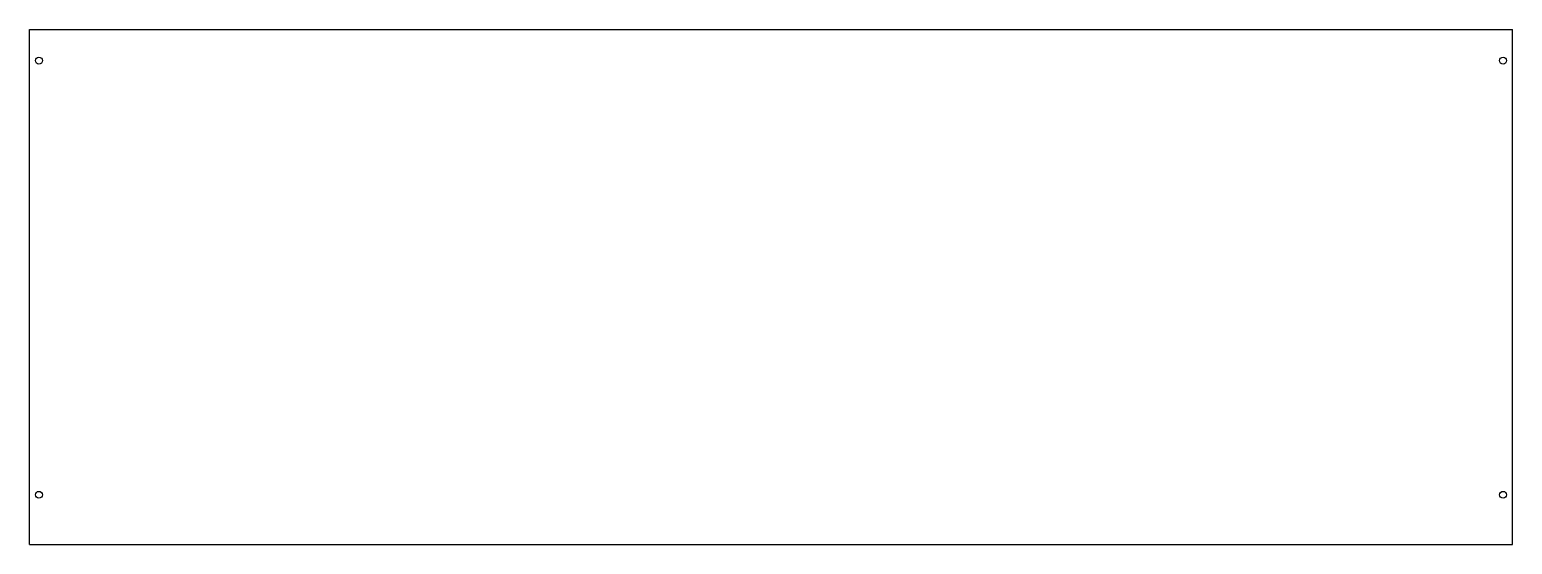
# Model space of a CAD drawing. Header units: millimetres. Extents: x 0 to 956, y 0 to 332.
import ezdxf

# ---------------------------------------------------------------- set-up
doc = ezdxf.new("R2010")
doc.units = ezdxf.units.MM

msp = doc.modelspace()

# ---------------------------------------------------------------- linework, layer by layer
for p, q in [((0, 0), (0, 332)), ((0, 332), (956, 332)), ((956, 0), (956, 332)), ((0, 0), (956, 0))]:
    msp.add_line(p, q)
for centre in [(6, 312), (950, 312), (6, 32), (950, 32)]:
    msp.add_circle(centre, 2.2)

doc.saveas('drawing.dxf')
